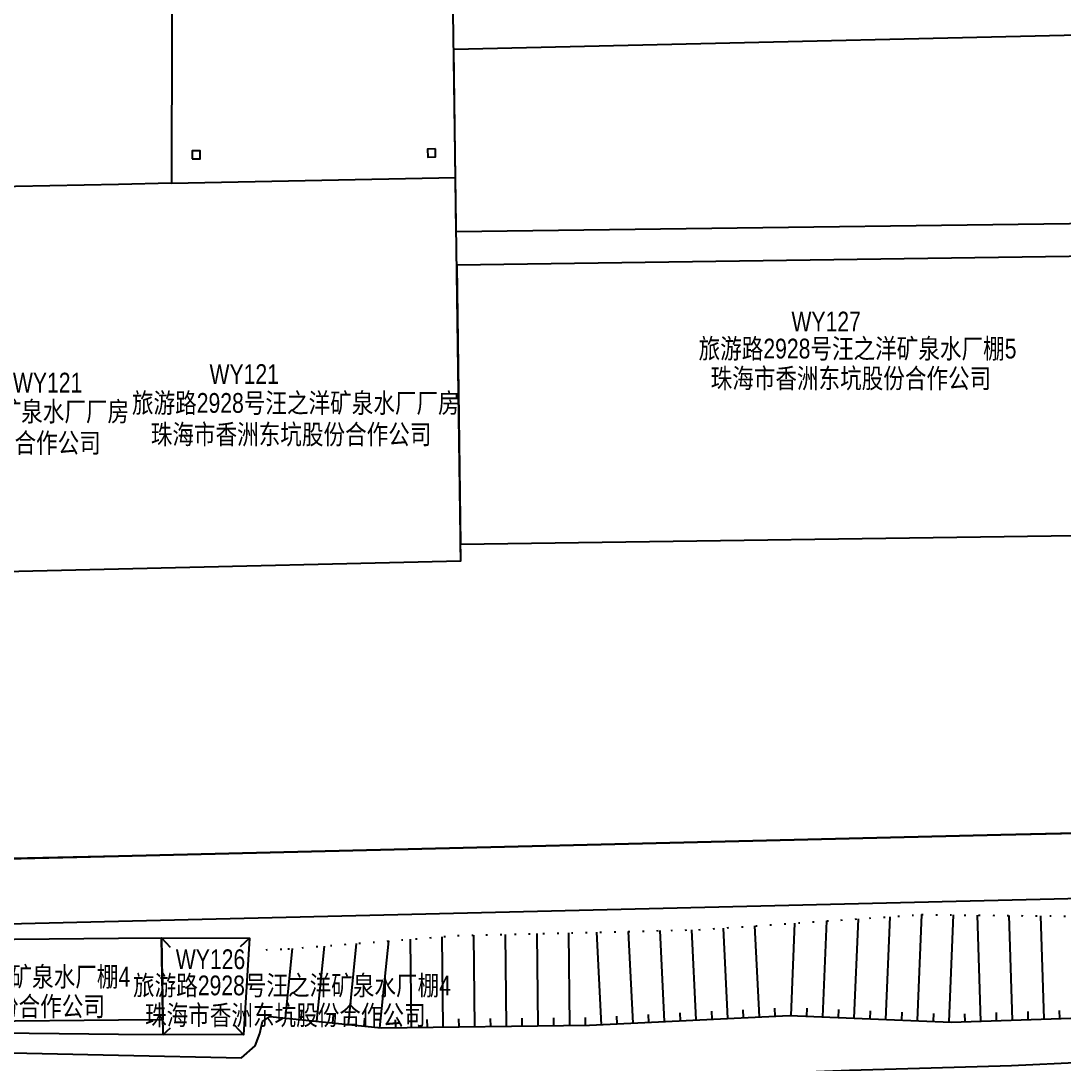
# Model space of a CAD drawing. Extents: x 396500 to 398250, y 1005980 to 1008200.
# Drawn here: x 397993.8 to 398059.8, y 1007851.7 to 1007917.6 of the extents above; entities that cross this region are included whole.
import ezdxf

# ---------------------------------------------------------------- set-up
doc = ezdxf.new("R2010")
doc.units = 0
doc.header["$LTSCALE"] = 0.5
doc.linetypes.add('X4', pattern=[1.6, 0, -1.6])
doc.layers.get('0').update_dxf_attribs({"linetype": 'CONTINUOUS'})
doc.layers.add('ASSIST', color=7, linetype='CONTINUOUS', plot=False)
for name, color, linetype in [('DMTZ', 3, 'CONTINUOUS'), ('JMD', 6, 'CONTINUOUS'), ('ZBTZ', 3, 'CONTINUOUS'), ('权属人', 160, 'CONTINUOUS'), ('编号', 90, 'CONTINUOUS'), ('门牌号', 1, 'CONTINUOUS')]:
    doc.layers.add(name, color=color, linetype=linetype)
doc.styles.add('细等线体', font='长等线体_0.TTF', dxfattribs={"width": 0.8})
doc.linetypes.add('10421', pattern='A,2,[150,AAA.SHX,S=1,R=0,X=0,Y=1],1e-11', length=2)
doc.linetypes.add('10422', pattern='A,2,[150,AAA.SHX,S=1,R=0,X=0,Y=1],2,[177,AAA.SHX,S=1,R=0,X=0,Y=0.8],1e-09', length=4)
doc.linetypes.add('1161', pattern='A,0,[149,AAA.SHX,S=0.15,R=0,X=0,Y=0],-1.6', length=1.6)

# ---------------------------------------------------------------- blocks, each defined once
blk = doc.blocks.new('gc291')
blk.add_lwpolyline([(-0.5, -0.5), (0.5, -0.5), (0.5, 0.5), (-0.5, 0.5), (-0.5, -0.5)])

msp = doc.modelspace()

# ---------------------------------------------------------------- linework, layer by layer
at = {"layer": 'ASSIST', "linetype": 'X4'}
msp.add_lwpolyline([(398009.319, 1007858.887), (398010.696, 1007858.94), (398021.417, 1007859.781), (398036.672, 1007860.154), (398050.744, 1007861.111), (398063.416, 1007860.969), (398070.891, 1007859.546), (398077.199, 1007860.052), (398077.96, 1007860.119)], dxfattribs=at)
at = {"layer": 'DMTZ', "linetype": 'Continuous'}
for p, q in [((398044.497, 1007854.652), (398044.747, 1007860.703)), ((398046.495, 1007854.569), (398046.754, 1007860.84)), ((398048.493, 1007854.487), (398048.762, 1007860.976)), ((398050.492, 1007854.404), (398050.769, 1007861.111)), ((398052.49, 1007854.321), (398052.77, 1007861.088)), ((398054.489, 1007854.378), (398054.27, 1007861.072)), ((398056.488, 1007854.444), (398056.271, 1007861.049)), ((398058.487, 1007854.509), (398058.273, 1007861.027)), ((398028.514, 1007854.095), (398028.444, 1007859.953)), ((398030.513, 1007854.147), (398030.222, 1007859.996)), ((398032.511, 1007854.247), (398032.222, 1007860.045)), ((398034.508, 1007854.346), (398034.222, 1007860.094)), ((398036.506, 1007854.446), (398036.222, 1007860.143)), ((398038.503, 1007854.546), (398038.218, 1007860.259)), ((398040.501, 1007854.645), (398040.214, 1007860.395)), ((398042.498, 1007854.735), (398042.74, 1007860.566)), ((398014.526, 1007854.161), (398015.043, 1007859.281)), ((398016.515, 1007853.96), (398017.07, 1007859.44)), ((398018.515, 1007853.975), (398018.448, 1007859.548)), ((398020.515, 1007853.999), (398020.446, 1007859.705)), ((398022.515, 1007854.023), (398022.445, 1007859.806)), ((398024.515, 1007854.047), (398024.445, 1007859.855)), ((398026.514, 1007854.071), (398026.444, 1007859.904)), ((398010.546, 1007854.563), (398010.991, 1007858.963)), ((398012.536, 1007854.362), (398013.017, 1007859.122)), ((398011.541, 1007854.463), (398011.591, 1007854.96)), ((398013.531, 1007854.262), (398013.581, 1007854.759)), ((398031.512, 1007854.197), (398031.487, 1007854.696)), ((398033.509, 1007854.297), (398033.485, 1007854.796)), ((398035.507, 1007854.396), (398035.482, 1007854.896)), ((398037.505, 1007854.496), (398037.48, 1007854.995)), ((398039.502, 1007854.595), (398039.477, 1007855.095)), ((398041.5, 1007854.695), (398041.475, 1007855.194)), ((398043.498, 1007854.693), (398043.518, 1007855.193)), ((398045.496, 1007854.611), (398045.516, 1007855.11)), ((398047.494, 1007854.528), (398047.515, 1007855.028)), ((398049.492, 1007854.445), (398049.513, 1007854.945)), ((398051.491, 1007854.363), (398051.511, 1007854.862)), ((398053.489, 1007854.346), (398053.473, 1007854.845)), ((398055.488, 1007854.411), (398055.472, 1007854.911)), ((398057.487, 1007854.477), (398057.471, 1007854.976)), ((398059.486, 1007854.542), (398059.47, 1007855.042)), ((398015.521, 1007854.06), (398015.571, 1007854.558)), ((398017.515, 1007853.963), (398017.509, 1007854.463)), ((398019.515, 1007853.987), (398019.509, 1007854.487)), ((398021.515, 1007854.011), (398021.509, 1007854.511)), ((398023.515, 1007854.035), (398023.509, 1007854.535)), ((398025.514, 1007854.059), (398025.508, 1007854.559)), ((398027.514, 1007854.083), (398027.508, 1007854.583)), ((398029.514, 1007854.107), (398029.508, 1007854.607))]:
    msp.add_line(p, q, dxfattribs=at)
at = {"layer": 'DMTZ', "linetype": '10421'}
for points in [[(397976.278, 1007854.814), (397976.766, 1007854.291), (397983.558, 1007852.582), (398000, 1007852.225)], [(398000, 1007852.225), (398007.775, 1007852.056), (398008.623, 1007852.806), (398008.933, 1007853.587), (398009.095, 1007854.354), (398009.551, 1007854.664)]]:
    msp.add_lwpolyline(points, dxfattribs=at)
at = {"layer": 'DMTZ', "linetype": '10422', "elevation": 21.722, "flags": 128}
for points in [[(397976.278, 1007854.814), (397983.064, 1007853.737), (398000, 1007853.555)], [(398000, 1007853.555), (398002.824, 1007853.525)]]:
    msp.add_lwpolyline(points, dxfattribs=at)
at = {"layer": 'DMTZ', "linetype": 'Continuous'}
msp.add_lwpolyline([(398009.551, 1007854.664), (398016.593, 1007853.952), (398029.765, 1007854.11), (398042.388, 1007854.739), (398052.604, 1007854.317), (398067.132, 1007854.792), (398073.31, 1007854.761), (398075.283, 1007854.43)], dxfattribs=at)
at = {"layer": 'JMD', "linetype": 'Continuous'}
for p, q in [((398002.707, 1007859.633), (398003.254, 1007859.049)), ((398008.278, 1007859.616), (398007.694, 1007859.069)), ((398007.905, 1007853.509), (398007.358, 1007854.093)), ((398002.824, 1007853.525), (398003.288, 1007853.941))]:
    msp.add_line(p, q, dxfattribs=at)
at = {"layer": 'JMD', "linetype": 'Continuous', "flags": 128}
for points in [[(398000, 1007882.957), (398021.633, 1007883.467), (398021.292, 1007907.688), (398021.04, 1007925.602), (398012.399, 1007925.48), (398012.401, 1007927.107), (398003.384, 1007927.121), (398003.355, 1007907.326), (398000, 1007907.258)], [(398003.355, 1007907.326), (398021.292, 1007907.688)], [(398000, 1007882.957), (398021.633, 1007883.467), (398021.618, 1007884.515), (398063.424, 1007885.104), (398063.504, 1007879.44), (398073.631, 1007879.583), (398083.616, 1007879.709), (398083.754, 1007868.944), (398077.423, 1007866.632), (398055.747, 1007866.145), (398000, 1007864.806)], [(398000, 1007864.806), (397992.302, 1007864.621), (397991.874, 1007882.765), (398000, 1007882.957)], [(398000, 1007864.806), (398055.747, 1007866.145), (398063.425, 1007866.318), (398063.518, 1007862.183), (398000, 1007860.668)], [(398000, 1007860.668), (397982.451, 1007860.249), (397982.395, 1007864.383), (398000, 1007864.806)], [(398000, 1007854.427), (397982.578, 1007854.265), (397982.458, 1007859.446), (398000, 1007859.608)], [(398000, 1007859.608), (398002.707, 1007859.633), (398002.806, 1007854.453), (398000, 1007854.427)]]:
    msp.add_lwpolyline(points, dxfattribs=at)
for points in [[(398021.178, 1007915.803), (398072.595, 1007916.99), (398072.998, 1007904.933), (398021.34, 1007904.251)], [(398063.424, 1007885.104), (398063.504, 1007879.44), (398073.382, 1007879.579), (398073.468, 1007902.884), (398021.37, 1007902.149), (398021.618, 1007884.515)], [(398002.707, 1007859.633), (398008.278, 1007859.616), (398007.905, 1007853.509), (398002.824, 1007853.525)]]:
    msp.add_lwpolyline(points, close=True, dxfattribs=at)
msp.add_lwpolyline([(398000, 1007907.258), (397991.3, 1007907.083), (397991.259, 1007908.83), (397991.099, 1007915.623), (397981.451, 1007915.312), (397981.735, 1007896.465, 0.400936), (397975.548, 1007889.849, 0.436417), (397981.997, 1007883.749), (397982.395, 1007864.383), (397992.302, 1007864.621), (397991.874, 1007882.765), (398000, 1007882.957)], format="xyb", dxfattribs=at)
at = {"layer": 'ZBTZ', "linetype": '1161', "flags": 128}
msp.add_lwpolyline([(397891.349, 1007812.984), (397894.114, 1007811.267), (397896.642, 1007809.997), (397898.935, 1007809.173), (397900.992, 1007808.795), (397902.813, 1007808.864), (397904.399, 1007809.38), (397905.748, 1007810.342), (397906.862, 1007811.75), (397907.856, 1007813.331), (397908.85, 1007814.81), (397909.842, 1007816.187), (397910.832, 1007817.462), (397911.821, 1007818.635), (397912.808, 1007819.706), (397913.794, 1007820.676), (397914.778, 1007821.543), (397915.703, 1007822.334), (397916.51, 1007823.074), (397917.2, 1007823.763), (397917.773, 1007824.4), (397918.228, 1007824.987), (397918.565, 1007825.522), (397918.785, 1007826.007), (397918.888, 1007826.44), (397918.993, 1007826.831), (397919.221, 1007827.19), (397919.571, 1007827.515), (397920.043, 1007827.808), (397920.638, 1007828.068), (397921.355, 1007828.294), (397922.194, 1007828.488), (397923.156, 1007828.65), (397924.211, 1007828.804), (397925.328, 1007828.977), (397926.509, 1007829.17), (397927.754, 1007829.381), (397929.061, 1007829.612), (397930.432, 1007829.862), (397931.866, 1007830.132), (397933.363, 1007830.42), (397934.971, 1007830.738), (397936.736, 1007831.098), (397938.658, 1007831.498), (397940.738, 1007831.938), (397942.976, 1007832.42), (397945.371, 1007832.942), (397947.924, 1007833.506), (397950.634, 1007834.11), (397953.657, 1007834.777), (397957.149, 1007835.53), (397961.109, 1007836.37), (397965.538, 1007837.296), (397970.435, 1007838.307), (397975.801, 1007839.405), (397981.635, 1007840.589), (397987.938, 1007841.859), (397994.189, 1007843.119), (397999.869, 1007844.276), (398004.978, 1007845.328), (398009.516, 1007846.276), (398013.482, 1007847.12), (398016.878, 1007847.86), (398019.702, 1007848.495), (398021.955, 1007849.026), (398024.136, 1007849.483), (398026.744, 1007849.895), (398029.778, 1007850.261), (398033.239, 1007850.583), (398037.127, 1007850.86), (398041.442, 1007851.092), (398046.183, 1007851.279), (398051.351, 1007851.421), (398056.434, 1007851.572), (398060.919, 1007851.788), (398064.807, 1007852.068), (398068.097, 1007852.412), (398070.79, 1007852.82), (398072.885, 1007853.293), (398074.383, 1007853.829), (398075.283, 1007854.43)], dxfattribs=at)

# ---------------------------------------------------------------- block references
at = {"layer": 'JMD', "linetype": 'Continuous', "yscale": 0.5, "zscale": 0.5}
for p, xscale, rotation in [((398019.784, 1007909.237), 0.5000000000029367, 181.1453305661759), ((398004.906, 1007909.124), 0.5000000000023942, 0.4371987684040167)]:
    msp.add_blockref('gc291', p, dxfattribs=dict(at, xscale=xscale, rotation=rotation))

# ---------------------------------------------------------------- texts
at = {"layer": '权属人', "linetype": 'Continuous', "char_height": 1.25, "attachment_point": 1, "style": '细等线体'}
for insert, own_width in [((398037.413, 1007895.625, 24), 24.38084), ((398002.037, 1007892.082, 24), 24.01655), ((397981.149, 1007891.543, 24), 24.01655), ((397981.407, 1007855.932, 24), 24.38084), ((398001.674, 1007855.377, 24), 24.38084)]:
    msp.add_mtext_dynamic_manual_height_columns('珠海市香洲东坑股份合作公司', width=2.47045, gutter_width=1, heights=[0], dxfattribs=dict(at, insert=insert)).dxf.set("width", own_width)
at = {"layer": '编号', "linetype": 'Continuous', "char_height": 1.25, "attachment_point": 1, "style": '细等线体'}
for s, insert in [('WY127', (398042.523, 1007899.212, 24)), ('WY121', (398005.75, 1007895.892, 24)), ('WY121', (397993.325, 1007895.352, 24)), ('WY126', (398003.619, 1007858.909, 24))]:
    msp.add_mtext_dynamic_manual_height_columns(s, width=0.93234, gutter_width=1, heights=[0], dxfattribs=dict(at, insert=insert))
at = {"layer": '门牌号', "linetype": 'Continuous', "char_height": 1.25, "attachment_point": 1, "style": '细等线体'}
for s, insert, own_width in [('\\pt1.8;旅游路2928号汪之洋矿泉水厂棚5', (398036.654, 1007897.503, 24), 22.82947), ('\\pt1.8;旅游路2928号汪之洋矿泉水厂厂房', (398000.849, 1007894.068, 24), 21.39096), ('\\pt1.8;旅游路2928号汪之洋矿泉水厂厂房', (397979.961, 1007893.528, 24), 21.39096), ('\\pt1.8;旅游路2928号汪之洋矿泉水厂棚4', (397980.649, 1007857.811, 24), 22.82947), ('\\pt1.8;旅游路2928号汪之洋矿泉水厂棚4', (398000.916, 1007857.256, 24), 22.82947)]:
    msp.add_mtext_dynamic_manual_height_columns(s, width=9.87209, gutter_width=1, heights=[0.632], dxfattribs=dict(at, insert=insert)).dxf.set("width", own_width)

doc.saveas('drawing.dxf')
